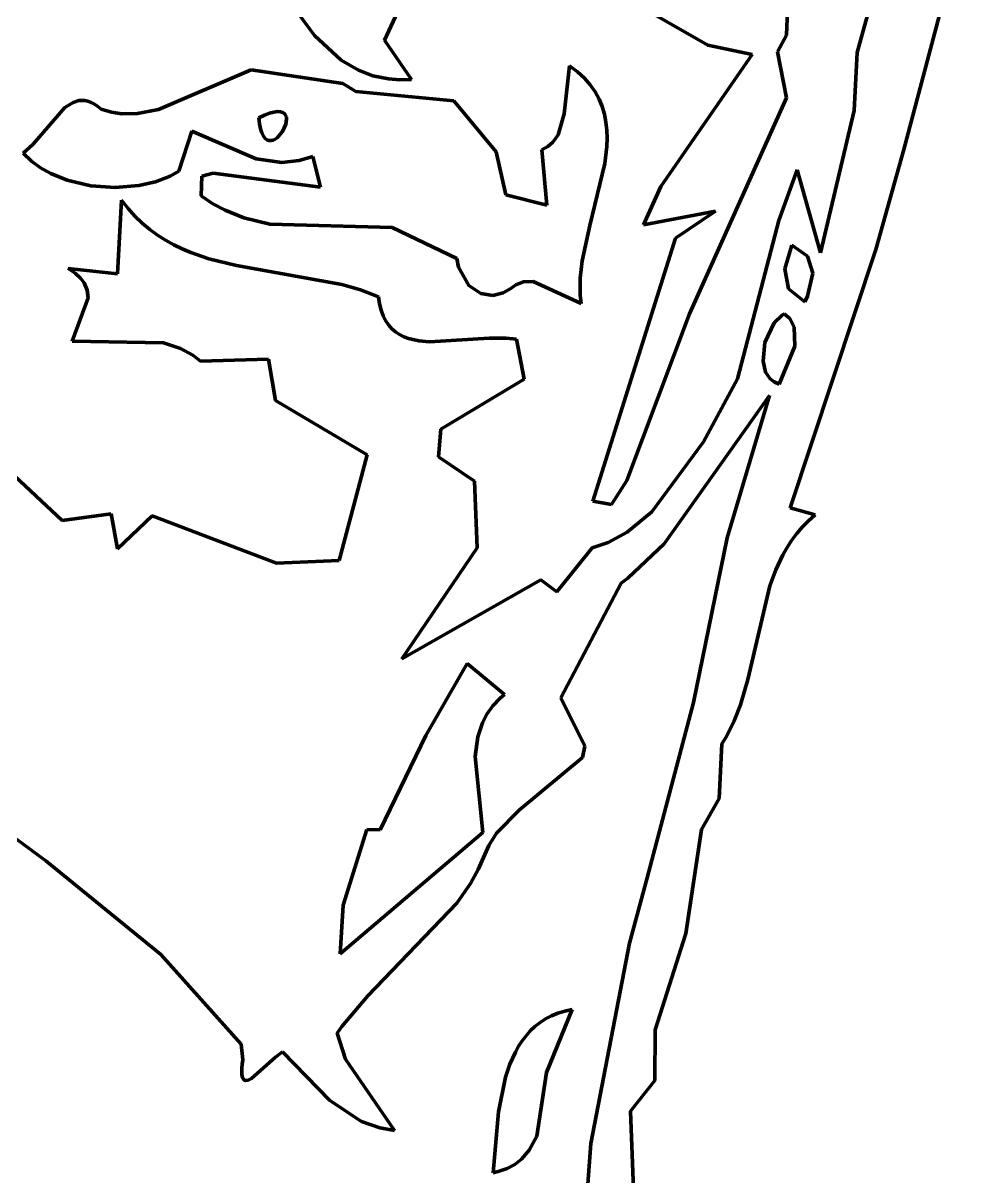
# Model space of a CAD drawing. Header units: millimetres. Extents: x 0 to 7.9, y 0 to 11.
# Drawn here: x 3.973 to 4.641, y 9.357 to 10.175 of the extents above; entities that cross this region are included whole.
import ezdxf

# ---------------------------------------------------------------- set-up
doc = ezdxf.new("R2010")
doc.units = ezdxf.units.MM
doc.layers.add('color#020202ff', color=7, linetype='CONTINUOUS', lineweight=100)
doc.layers.add('color#ffffffff', color=7, linetype='CONTINUOUS', lineweight=100)

msp = doc.modelspace()

# ---------------------------------------------------------------- linework, layer by layer
at = {"layer": 'color#020202ff'}
for p, q in [((4.64147, 10.24869), (4.59816, 10.08525)), ((4.45915, 10.15913), (4.33128, 10.23274)), ((4.5174, 10.22419), (4.5148, 10.16624)), ((4.56497, 10.15405), (4.58393, 10.22273)), ((4.25434, 10.21601), (4.22976, 10.16272)), ((4.18013, 10.16607), (4.16207, 10.19052)), ((4.19896, 10.14868), (4.18013, 10.16607)), ((4.5148, 10.16624), (4.50861, 10.15445)), ((4.22976, 10.16272), (4.24887, 10.13496)), ((4.49054, 10.15267), (4.45915, 10.15913)), ((4.21135, 10.14139), (4.19896, 10.14868)), ((4.42572, 10.05898), (4.49054, 10.15267)), ((4.50861, 10.15445), (4.51498, 10.12198)), ((4.56301, 10.11287), (4.56497, 10.15405)), ((4.0695, 10.11355), (4.1351, 10.14176)), ((4.1351, 10.14176), (4.20013, 10.1321)), ((4.22156, 10.13753), (4.21135, 10.14139)), ((4.35708, 10.1105), (4.36095, 10.14464)), ((4.36095, 10.14464), (4.36665, 10.14029)), ((4.36665, 10.14029), (4.37156, 10.13574)), ((4.20013, 10.1321), (4.20943, 10.1263)), ((4.23264, 10.13524), (4.22156, 10.13753)), ((4.24054, 10.13468), (4.23264, 10.13524)), ((4.24887, 10.13496), (4.24054, 10.13468)), ((4.37156, 10.13574), (4.37571, 10.13099)), ((4.20943, 10.1263), (4.27897, 10.11985)), ((4.37571, 10.13099), (4.37916, 10.12606)), ((4.37916, 10.12606), (4.38194, 10.12095)), ((4.00302, 10.11499), (4.00881, 10.11866)), ((4.00881, 10.11866), (4.01288, 10.1199)), ((4.01288, 10.1199), (4.01498, 10.12009)), ((4.01498, 10.12009), (4.01714, 10.11996)), ((4.01714, 10.11996), (4.01935, 10.11949)), ((4.01935, 10.11949), (4.02162, 10.11865)), ((4.02162, 10.11865), (4.02395, 10.11743)), ((4.02395, 10.11743), (4.02635, 10.11579)), ((4.02635, 10.11579), (4.02882, 10.11372)), ((4.27897, 10.11985), (4.30891, 10.08349)), ((4.38194, 10.12095), (4.38412, 10.11568)), ((4.38412, 10.11568), (4.38572, 10.11027)), ((4.51498, 10.12198), (4.44602, 9.96859)), ((3.9803, 10.0887), (4.00302, 10.11499)), ((4.02882, 10.11372), (4.03606, 10.11161)), ((4.03606, 10.11161), (4.04339, 10.11055)), ((4.04339, 10.11055), (4.05451, 10.1107)), ((4.05451, 10.1107), (4.0695, 10.11355)), ((4.14461, 10.10962), (4.1405, 10.10767)), ((4.1405, 10.10767), (4.14102, 10.10335)), ((4.14818, 10.11099), (4.14461, 10.10962)), ((4.15122, 10.11181), (4.14818, 10.11099)), ((4.15376, 10.11215), (4.15122, 10.11181)), ((4.15585, 10.11205), (4.15376, 10.11215)), ((4.15749, 10.11156), (4.15585, 10.11205)), ((4.15873, 10.11074), (4.15749, 10.11156)), ((4.15959, 10.10962), (4.15873, 10.11074)), ((4.1601, 10.10827), (4.15959, 10.10962)), ((4.16028, 10.10672), (4.1601, 10.10827)), ((4.35297, 10.09568), (4.35708, 10.1105)), ((4.38572, 10.11027), (4.3868, 10.10471)), ((4.5391, 10.01197), (4.56301, 10.11287)), ((4.14102, 10.10335), (4.14176, 10.09979)), ((4.14176, 10.09979), (4.14269, 10.09693)), ((4.15737, 10.09791), (4.1598, 10.10327)), ((4.1598, 10.10327), (4.16028, 10.10672)), ((4.3868, 10.10471), (4.3874, 10.09902)), ((4.3874, 10.09902), (4.38757, 10.09322)), ((4.09296, 10.09813), (4.08388, 10.06985)), ((4.13878, 10.07863), (4.09296, 10.09813)), ((4.14269, 10.09693), (4.14378, 10.09473)), ((4.14378, 10.09473), (4.145, 10.09314)), ((4.145, 10.09314), (4.14634, 10.0921)), ((4.14634, 10.0921), (4.14774, 10.09157)), ((4.14774, 10.09157), (4.1492, 10.0915)), ((4.1492, 10.0915), (4.15068, 10.09184)), ((4.15068, 10.09184), (4.15215, 10.09254)), ((4.15215, 10.09254), (4.15358, 10.09354)), ((4.15358, 10.09354), (4.15737, 10.09791)), ((4.34916, 10.09044), (4.35297, 10.09568)), ((4.38757, 10.09322), (4.38735, 10.08732)), ((3.97337, 10.08251), (3.9803, 10.0887)), ((3.97919, 10.07705), (3.97337, 10.08251)), ((4.30891, 10.08349), (4.31587, 10.05318)), ((4.34132, 10.08495), (4.34567, 10.08746)), ((4.34489, 10.04584), (4.34132, 10.08495)), ((4.34567, 10.08746), (4.34916, 10.09044)), ((4.38735, 10.08732), (4.38593, 10.07524)), ((4.59816, 10.08525), (4.57833, 10.01439)), ((3.98575, 10.0723), (3.97919, 10.07705)), ((4.15682, 10.07606), (4.13878, 10.07863)), ((4.16929, 10.07736), (4.15682, 10.07606)), ((4.17893, 10.08033), (4.16929, 10.07736)), ((4.18421, 10.05855), (4.17893, 10.08033)), ((4.38593, 10.07524), (4.37549, 10.03133)), ((3.99294, 10.06826), (3.98575, 10.0723)), ((4.00467, 10.0635), (3.99294, 10.06826)), ((4.07769, 10.06636), (4.06715, 10.06228)), ((4.08388, 10.06985), (4.07769, 10.06636)), ((4.09959, 10.05234), (4.10017, 10.06633)), ((4.10017, 10.06633), (4.1082, 10.06841)), ((4.1082, 10.06841), (4.18421, 10.05855)), ((4.50934, 10.03488), (4.52255, 10.07069)), ((4.52255, 10.07069), (4.5391, 10.01197)), ((4.02145, 10.05955), (4.00467, 10.0635)), ((4.03868, 10.05827), (4.02145, 10.05955)), ((4.05544, 10.0596), (4.03868, 10.05827)), ((4.06715, 10.06228), (4.05544, 10.0596)), ((4.41344, 10.03168), (4.42572, 10.05898)), ((4.10796, 10.04677), (4.09959, 10.05234)), ((4.31587, 10.05318), (4.34489, 10.04584)), ((4.04025, 9.99712), (4.04307, 10.04921)), ((4.04307, 10.04921), (4.04776, 10.04326)), ((4.04776, 10.04326), (4.05268, 10.03784)), ((4.11658, 10.04216), (4.10796, 10.04677)), ((4.12994, 10.03685), (4.11658, 10.04216)), ((4.05268, 10.03784), (4.05781, 10.03292)), ((4.1484, 10.03233), (4.12994, 10.03685)), ((4.46454, 10.04145), (4.41344, 10.03168)), ((4.43608, 10.02235), (4.46454, 10.04145)), ((4.48013, 9.92267), (4.50934, 10.03488)), ((4.05781, 10.03292), (4.06314, 10.02846)), ((4.06314, 10.02846), (4.06866, 10.02444)), ((4.23523, 10.02981), (4.1484, 10.03233)), ((4.28097, 10.0078), (4.23523, 10.02981)), ((4.37549, 10.03133), (4.37003, 10.00618)), ((4.06866, 10.02444), (4.07435, 10.02082)), ((4.07435, 10.02082), (4.08021, 10.01758)), ((4.08021, 10.01758), (4.08622, 10.01468)), ((4.37751, 9.83586), (4.43608, 10.02235)), ((4.51872, 10.01744), (4.51361, 10.00056)), ((4.52989, 10.00947), (4.51872, 10.01744)), ((4.08622, 10.01468), (4.09237, 10.0121)), ((4.09237, 10.0121), (4.10503, 10.00777)), ((4.57833, 10.01439), (4.51761, 9.83102)), ((4.53359, 9.99743), (4.52989, 10.00947)), ((4.01029, 9.99746), (4.00539, 10.00081)), ((4.00539, 10.00081), (4.04025, 9.99712)), ((4.10503, 10.00777), (4.12476, 10.0029)), ((4.12476, 10.0029), (4.19952, 9.98942)), ((4.28221, 10.00182), (4.28097, 10.0078)), ((4.28959, 9.98879), (4.28221, 10.00182)), ((4.37003, 10.00618), (4.36862, 9.99389)), ((4.01401, 9.99406), (4.01029, 9.99746)), ((4.01667, 9.99062), (4.01401, 9.99406)), ((4.36862, 9.99389), (4.36841, 9.98785)), ((4.51361, 10.00056), (4.51636, 9.98643)), ((4.52983, 9.98131), (4.53359, 9.99743)), ((4.01891, 9.98538), (4.01667, 9.99062)), ((4.01941, 9.98007), (4.01891, 9.98538)), ((4.19952, 9.98942), (4.21266, 9.98563)), ((4.21266, 9.98563), (4.22541, 9.98084)), ((4.29811, 9.98303), (4.28959, 9.98879)), ((4.31942, 9.9866), (4.31381, 9.98347)), ((4.32297, 9.98915), (4.31942, 9.9866)), ((4.32824, 9.99133), (4.32297, 9.98915)), ((4.3352, 9.99169), (4.32824, 9.99133)), ((4.3692, 9.97606), (4.3352, 9.99169)), ((4.36841, 9.98785), (4.36859, 9.9819)), ((4.51636, 9.98643), (4.52798, 9.97718)), ((4.00808, 9.94932), (4.01941, 9.98007)), ((4.22541, 9.98084), (4.22617, 9.97582)), ((4.30654, 9.98174), (4.29811, 9.98303)), ((4.31381, 9.98347), (4.30654, 9.98174)), ((4.36859, 9.9819), (4.3692, 9.97606)), ((4.52798, 9.97718), (4.52983, 9.98131)), ((4.22617, 9.97582), (4.22729, 9.97134)), ((4.22729, 9.97134), (4.22874, 9.96736)), ((4.44602, 9.96859), (4.40157, 9.85055)), ((4.51331, 9.96868), (4.51176, 9.96775)), ((4.51729, 9.96529), (4.51331, 9.96868)), ((4.22874, 9.96736), (4.23052, 9.96385)), ((4.23052, 9.96385), (4.23259, 9.96079)), ((4.23259, 9.96079), (4.23495, 9.95814)), ((4.50617, 9.96231), (4.49958, 9.94837)), ((4.51176, 9.96775), (4.50617, 9.96231)), ((4.52038, 9.95919), (4.51729, 9.96529)), ((4.23495, 9.95814), (4.23757, 9.95589)), ((4.23757, 9.95589), (4.24044, 9.95401)), ((4.24044, 9.95401), (4.24353, 9.95246)), ((4.24353, 9.95246), (4.24683, 9.95123)), ((4.52082, 9.94579), (4.52038, 9.95919)), ((4.073, 9.94808), (4.00808, 9.94932)), ((4.08507, 9.94415), (4.073, 9.94808)), ((4.09365, 9.93931), (4.08507, 9.94415)), ((4.24683, 9.95123), (4.25397, 9.94958)), ((4.25397, 9.94958), (4.2617, 9.94885)), ((4.2617, 9.94885), (4.30404, 9.95137)), ((4.30404, 9.95137), (4.31608, 9.95147)), ((4.31608, 9.95147), (4.32347, 9.9507)), ((4.32347, 9.9507), (4.32871, 9.92228)), ((4.49958, 9.94837), (4.49824, 9.93516)), ((4.50979, 9.91875), (4.52082, 9.94579)), ((4.0991, 9.935), (4.09365, 9.93931)), ((4.14739, 9.93642), (4.0991, 9.935)), ((4.15228, 9.90719), (4.14739, 9.93642)), ((4.49824, 9.93516), (4.50011, 9.92734)), ((4.50011, 9.92734), (4.50319, 9.92266)), ((4.32871, 9.92228), (4.26971, 9.88681)), ((4.45592, 9.87777), (4.48013, 9.92267)), ((4.50319, 9.92266), (4.50612, 9.92033)), ((4.50612, 9.92033), (4.50979, 9.91875)), ((4.50278, 9.91086), (4.42815, 9.80545)), ((4.47281, 9.80968), (4.50278, 9.91086)), ((4.21752, 9.86872), (4.15228, 9.90719)), ((4.26971, 9.88681), (4.26799, 9.86735)), ((3.93702, 9.88205), (4.00116, 9.82205)), ((4.41938, 9.82825), (4.45592, 9.87777)), ((4.19756, 9.79383), (4.21752, 9.86872)), ((4.26799, 9.86735), (4.29367, 9.85006)), ((4.29367, 9.85006), (4.29539, 9.80279)), ((4.40157, 9.85055), (4.39079, 9.8334)), ((4.39079, 9.8334), (4.37751, 9.83586)), ((4.51761, 9.83102), (4.5352, 9.82604)), ((4.00116, 9.82205), (4.03577, 9.82691)), ((4.03577, 9.82691), (4.04042, 9.80208)), ((4.04042, 9.80208), (4.06502, 9.8255)), ((4.06502, 9.8255), (4.15322, 9.79175)), ((4.40178, 9.81385), (4.41938, 9.82825)), ((4.53043, 9.82185), (4.52608, 9.81743)), ((4.5352, 9.82604), (4.53043, 9.82185)), ((4.38828, 9.80659), (4.40178, 9.81385)), ((4.52213, 9.81281), (4.51854, 9.80799)), ((4.52608, 9.81743), (4.52213, 9.81281)), ((4.37707, 9.80266), (4.38828, 9.80659)), ((4.42815, 9.80545), (4.40231, 9.78129)), ((4.4489, 9.69301), (4.47281, 9.80968)), ((4.51854, 9.80799), (4.51528, 9.80298)), ((4.29539, 9.80279), (4.24207, 9.72392)), ((4.35206, 9.7715), (4.37707, 9.80266)), ((4.51234, 9.79781), (4.50729, 9.78701)), ((4.51528, 9.80298), (4.51234, 9.79781)), ((4.15322, 9.79175), (4.19756, 9.79383)), ((4.24207, 9.72392), (4.3406, 9.77991)), ((4.3406, 9.77991), (4.35206, 9.7715)), ((4.40231, 9.78129), (4.39763, 9.77758)), ((4.50729, 9.78701), (4.50316, 9.77571)), ((4.39763, 9.77758), (4.35474, 9.69641)), ((4.50316, 9.77571), (4.48742, 9.70926)), ((4.28826, 9.72065), (4.25915, 9.6696)), ((4.31484, 9.69858), (4.28826, 9.72065)), ((4.48742, 9.70926), (4.48217, 9.69142)), ((4.31178, 9.69601), (4.31484, 9.69858)), ((4.30235, 9.6847), (4.30653, 9.69055)), ((4.30653, 9.69055), (4.31178, 9.69601)), ((4.35474, 9.69641), (4.37173, 9.66207)), ((4.41608, 9.56871), (4.4489, 9.69301)), ((4.48217, 9.69142), (4.47773, 9.67997)), ((4.29913, 9.67849), (4.30235, 9.6847)), ((4.29591, 9.66864), (4.29913, 9.67849)), ((4.47773, 9.67997), (4.47229, 9.66898)), ((4.25915, 9.6696), (4.22656, 9.60258)), ((4.29408, 9.65472), (4.29591, 9.66864)), ((4.47229, 9.66898), (4.46912, 9.66371)), ((4.37173, 9.66207), (4.37021, 9.65397)), ((4.46912, 9.66371), (4.46702, 9.62483)), ((4.2994, 9.60076), (4.29408, 9.65472)), ((4.37021, 9.65397), (4.3256, 9.61696)), ((3.98944, 9.58073), (3.92762, 9.62633)), ((4.46702, 9.62483), (4.45448, 9.60282)), ((4.3256, 9.61696), (4.30914, 9.6003)), ((4.19822, 9.51484), (4.2994, 9.60076)), ((4.2173, 9.60285), (4.20031, 9.54924)), ((4.22656, 9.60258), (4.2173, 9.60285)), ((4.30914, 9.6003), (4.30379, 9.59166)), ((4.45448, 9.60282), (4.44339, 9.52916)), ((4.30379, 9.59166), (4.30099, 9.58521)), ((4.30099, 9.58521), (4.2962, 9.57466)), ((4.07111, 9.51415), (3.98944, 9.58073)), ((4.2962, 9.57466), (4.29062, 9.56471)), ((4.40346, 9.52223), (4.41608, 9.56871)), ((4.29062, 9.56471), (4.28099, 9.55073)), ((4.28099, 9.55073), (4.21782, 9.48485)), ((4.20031, 9.54924), (4.19822, 9.51484)), ((4.44339, 9.52916), (4.42175, 9.46085)), ((4.37611, 9.3803), (4.40346, 9.52223)), ((4.12811, 9.45078), (4.07111, 9.51415)), ((4.21782, 9.48485), (4.19945, 9.46311)), ((4.34394, 9.46853), (4.34814, 9.47074)), ((4.36279, 9.47524), (4.34472, 9.43067)), ((4.34814, 9.47074), (4.35268, 9.47261)), ((4.35268, 9.47261), (4.35756, 9.47412)), ((4.35756, 9.47412), (4.36279, 9.47524)), ((4.19945, 9.46311), (4.19613, 9.45848)), ((4.33316, 9.46003), (4.33646, 9.46315)), ((4.33646, 9.46315), (4.34005, 9.46599)), ((4.34005, 9.46599), (4.34394, 9.46853)), ((4.42175, 9.46085), (4.42142, 9.42491)), ((4.19613, 9.45848), (4.20204, 9.44005)), ((4.32487, 9.44915), (4.32738, 9.45301)), ((4.32738, 9.45301), (4.33014, 9.45664)), ((4.33014, 9.45664), (4.33316, 9.46003)), ((4.1293, 9.43964), (4.12811, 9.45078)), ((4.15743, 9.44515), (4.15243, 9.44151)), ((4.19103, 9.41077), (4.15743, 9.44515)), ((4.3187, 9.43643), (4.3226, 9.44509)), ((4.3226, 9.44509), (4.32487, 9.44915)), ((4.12852, 9.43362), (4.12881, 9.4364)), ((4.12881, 9.4364), (4.1293, 9.43964)), ((4.15243, 9.44151), (4.13534, 9.42639)), ((4.20204, 9.44005), (4.23689, 9.38938)), ((4.3156, 9.42718), (4.3187, 9.43643)), ((4.12842, 9.43127), (4.12852, 9.43362)), ((4.12849, 9.42933), (4.12842, 9.43127)), ((4.12872, 9.42778), (4.12849, 9.42933)), ((4.12912, 9.42658), (4.12872, 9.42778)), ((4.34472, 9.43067), (4.33774, 9.38546)), ((4.12965, 9.42573), (4.12912, 9.42658)), ((4.13032, 9.42519), (4.12965, 9.42573)), ((4.13112, 9.42494), (4.13032, 9.42519)), ((4.13304, 9.42522), (4.13112, 9.42494)), ((4.13534, 9.42639), (4.13304, 9.42522)), ((4.31057, 9.40256), (4.3156, 9.42718)), ((4.42142, 9.42491), (4.40419, 9.4032)), ((4.21351, 9.39586), (4.19103, 9.41077)), ((4.40419, 9.4032), (4.40961, 9.26461)), ((4.22636, 9.39124), (4.21351, 9.39586)), ((4.3069, 9.35946), (4.31057, 9.40256)), ((4.23689, 9.38938), (4.22636, 9.39124)), ((4.33774, 9.38546), (4.33241, 9.37537)), ((4.36971, 9.29383), (4.37611, 9.3803)), ((4.33241, 9.37537), (4.3268, 9.36899)), ((4.31672, 9.36251), (4.31041, 9.36029)), ((4.32216, 9.36543), (4.31672, 9.36251)), ((4.3268, 9.36899), (4.32216, 9.36543)), ((4.31041, 9.36029), (4.3069, 9.35946))]:
    msp.add_line(p, q, dxfattribs=at)
at = {"layer": 'color#ffffffff'}
for p, q in [((4.59816, 10.08525), (4.64147, 10.24869)), ((4.33128, 10.23274), (4.45915, 10.15913)), ((4.5148, 10.16624), (4.5174, 10.22419)), ((4.58393, 10.22273), (4.56497, 10.15405)), ((4.22976, 10.16272), (4.25434, 10.21601)), ((4.16207, 10.19052), (4.18013, 10.16607)), ((4.18013, 10.16607), (4.19896, 10.14868)), ((4.50861, 10.15445), (4.5148, 10.16624)), ((4.24887, 10.13496), (4.22976, 10.16272)), ((4.45915, 10.15913), (4.49054, 10.15267)), ((4.19896, 10.14868), (4.21135, 10.14139)), ((4.49054, 10.15267), (4.42572, 10.05898)), ((4.51498, 10.12198), (4.50861, 10.15445)), ((4.56497, 10.15405), (4.56301, 10.11287)), ((4.1351, 10.14176), (4.0695, 10.11355)), ((4.20013, 10.1321), (4.1351, 10.14176)), ((4.21135, 10.14139), (4.22156, 10.13753)), ((4.36095, 10.14464), (4.35708, 10.1105)), ((4.36665, 10.14029), (4.36095, 10.14464)), ((4.37156, 10.13574), (4.36665, 10.14029)), ((4.20943, 10.1263), (4.20013, 10.1321)), ((4.22156, 10.13753), (4.23264, 10.13524)), ((4.23264, 10.13524), (4.24054, 10.13468)), ((4.24054, 10.13468), (4.24887, 10.13496)), ((4.37571, 10.13099), (4.37156, 10.13574)), ((4.27897, 10.11985), (4.20943, 10.1263)), ((4.37916, 10.12606), (4.37571, 10.13099)), ((4.38194, 10.12095), (4.37916, 10.12606)), ((4.00881, 10.11866), (4.00302, 10.11499)), ((4.01288, 10.1199), (4.00881, 10.11866)), ((4.01498, 10.12009), (4.01288, 10.1199)), ((4.01714, 10.11996), (4.01498, 10.12009)), ((4.01935, 10.11949), (4.01714, 10.11996)), ((4.02162, 10.11865), (4.01935, 10.11949)), ((4.02395, 10.11743), (4.02162, 10.11865)), ((4.02635, 10.11579), (4.02395, 10.11743)), ((4.02882, 10.11372), (4.02635, 10.11579)), ((4.30891, 10.08349), (4.27897, 10.11985)), ((4.38412, 10.11568), (4.38194, 10.12095)), ((4.38572, 10.11027), (4.38412, 10.11568)), ((4.44602, 9.96859), (4.51498, 10.12198)), ((4.00302, 10.11499), (3.9803, 10.0887)), ((4.03606, 10.11161), (4.02882, 10.11372)), ((4.04339, 10.11055), (4.03606, 10.11161)), ((4.05451, 10.1107), (4.04339, 10.11055)), ((4.0695, 10.11355), (4.05451, 10.1107)), ((4.1405, 10.10767), (4.14461, 10.10962)), ((4.14102, 10.10335), (4.1405, 10.10767)), ((4.14461, 10.10962), (4.14818, 10.11099)), ((4.14818, 10.11099), (4.15122, 10.11181)), ((4.15122, 10.11181), (4.15376, 10.11215)), ((4.15376, 10.11215), (4.15585, 10.11205)), ((4.15585, 10.11205), (4.15749, 10.11156)), ((4.15749, 10.11156), (4.15873, 10.11074)), ((4.15873, 10.11074), (4.15959, 10.10962)), ((4.15959, 10.10962), (4.1601, 10.10827)), ((4.1601, 10.10827), (4.16028, 10.10672)), ((4.35708, 10.1105), (4.35297, 10.09568)), ((4.3868, 10.10471), (4.38572, 10.11027)), ((4.56301, 10.11287), (4.5391, 10.01197)), ((4.14176, 10.09979), (4.14102, 10.10335)), ((4.14269, 10.09693), (4.14176, 10.09979)), ((4.1598, 10.10327), (4.15737, 10.09791)), ((4.16028, 10.10672), (4.1598, 10.10327)), ((4.3874, 10.09902), (4.3868, 10.10471)), ((4.38757, 10.09322), (4.3874, 10.09902)), ((4.08388, 10.06985), (4.09296, 10.09813)), ((4.09296, 10.09813), (4.13878, 10.07863)), ((4.14378, 10.09473), (4.14269, 10.09693)), ((4.145, 10.09314), (4.14378, 10.09473)), ((4.14634, 10.0921), (4.145, 10.09314)), ((4.14774, 10.09157), (4.14634, 10.0921)), ((4.1492, 10.0915), (4.14774, 10.09157)), ((4.15068, 10.09184), (4.1492, 10.0915)), ((4.15215, 10.09254), (4.15068, 10.09184)), ((4.15358, 10.09354), (4.15215, 10.09254)), ((4.15737, 10.09791), (4.15358, 10.09354)), ((4.35297, 10.09568), (4.34916, 10.09044)), ((4.38735, 10.08732), (4.38757, 10.09322)), ((3.9803, 10.0887), (3.97337, 10.08251)), ((3.97337, 10.08251), (3.97919, 10.07705)), ((4.31587, 10.05318), (4.30891, 10.08349)), ((4.34567, 10.08746), (4.34132, 10.08495)), ((4.34132, 10.08495), (4.34489, 10.04584)), ((4.34916, 10.09044), (4.34567, 10.08746)), ((4.38593, 10.07524), (4.38735, 10.08732)), ((4.57833, 10.01439), (4.59816, 10.08525)), ((3.97919, 10.07705), (3.98575, 10.0723)), ((4.13878, 10.07863), (4.15682, 10.07606)), ((4.15682, 10.07606), (4.16929, 10.07736)), ((4.16929, 10.07736), (4.17893, 10.08033)), ((4.17893, 10.08033), (4.18421, 10.05855)), ((4.37549, 10.03133), (4.38593, 10.07524)), ((3.98575, 10.0723), (3.99294, 10.06826)), ((3.99294, 10.06826), (4.00467, 10.0635)), ((4.06715, 10.06228), (4.07769, 10.06636)), ((4.07769, 10.06636), (4.08388, 10.06985)), ((4.10017, 10.06633), (4.09959, 10.05234)), ((4.1082, 10.06841), (4.10017, 10.06633)), ((4.18421, 10.05855), (4.1082, 10.06841)), ((4.52255, 10.07069), (4.50934, 10.03488)), ((4.5391, 10.01197), (4.52255, 10.07069)), ((4.00467, 10.0635), (4.02145, 10.05955)), ((4.02145, 10.05955), (4.03868, 10.05827)), ((4.03868, 10.05827), (4.05544, 10.0596)), ((4.05544, 10.0596), (4.06715, 10.06228)), ((4.42572, 10.05898), (4.41344, 10.03168)), ((4.09959, 10.05234), (4.10796, 10.04677)), ((4.34489, 10.04584), (4.31587, 10.05318)), ((4.04307, 10.04921), (4.04025, 9.99712)), ((4.04776, 10.04326), (4.04307, 10.04921)), ((4.05268, 10.03784), (4.04776, 10.04326)), ((4.10796, 10.04677), (4.11658, 10.04216)), ((4.11658, 10.04216), (4.12994, 10.03685)), ((4.05781, 10.03292), (4.05268, 10.03784)), ((4.12994, 10.03685), (4.1484, 10.03233)), ((4.41344, 10.03168), (4.46454, 10.04145)), ((4.46454, 10.04145), (4.43608, 10.02235)), ((4.50934, 10.03488), (4.48013, 9.92267)), ((4.06314, 10.02846), (4.05781, 10.03292)), ((4.06866, 10.02444), (4.06314, 10.02846)), ((4.1484, 10.03233), (4.23523, 10.02981)), ((4.23523, 10.02981), (4.28097, 10.0078)), ((4.37003, 10.00618), (4.37549, 10.03133)), ((4.07435, 10.02082), (4.06866, 10.02444)), ((4.08021, 10.01758), (4.07435, 10.02082)), ((4.08622, 10.01468), (4.08021, 10.01758)), ((4.43608, 10.02235), (4.37751, 9.83586)), ((4.51361, 10.00056), (4.51872, 10.01744)), ((4.51872, 10.01744), (4.52989, 10.00947)), ((4.09237, 10.0121), (4.08622, 10.01468)), ((4.10503, 10.00777), (4.09237, 10.0121)), ((4.51761, 9.83102), (4.57833, 10.01439)), ((4.52989, 10.00947), (4.53359, 9.99743)), ((4.04025, 9.99712), (4.00539, 10.00081)), ((4.00539, 10.00081), (4.01029, 9.99746)), ((4.12476, 10.0029), (4.10503, 10.00777)), ((4.19952, 9.98942), (4.12476, 10.0029)), ((4.28097, 10.0078), (4.28221, 10.00182)), ((4.28221, 10.00182), (4.28959, 9.98879)), ((4.36862, 9.99389), (4.37003, 10.00618)), ((4.01029, 9.99746), (4.01401, 9.99406)), ((4.01401, 9.99406), (4.01667, 9.99062)), ((4.36841, 9.98785), (4.36862, 9.99389)), ((4.51636, 9.98643), (4.51361, 10.00056)), ((4.53359, 9.99743), (4.52983, 9.98131)), ((4.01667, 9.99062), (4.01891, 9.98538)), ((4.01891, 9.98538), (4.01941, 9.98007)), ((4.21266, 9.98563), (4.19952, 9.98942)), ((4.22541, 9.98084), (4.21266, 9.98563)), ((4.28959, 9.98879), (4.29811, 9.98303)), ((4.31381, 9.98347), (4.31942, 9.9866)), ((4.31942, 9.9866), (4.32297, 9.98915)), ((4.32297, 9.98915), (4.32824, 9.99133)), ((4.32824, 9.99133), (4.3352, 9.99169)), ((4.3352, 9.99169), (4.3692, 9.97606)), ((4.36859, 9.9819), (4.36841, 9.98785)), ((4.52798, 9.97718), (4.51636, 9.98643)), ((4.01941, 9.98007), (4.00808, 9.94932)), ((4.22617, 9.97582), (4.22541, 9.98084)), ((4.29811, 9.98303), (4.30654, 9.98174)), ((4.30654, 9.98174), (4.31381, 9.98347)), ((4.3692, 9.97606), (4.36859, 9.9819)), ((4.52983, 9.98131), (4.52798, 9.97718)), ((4.22729, 9.97134), (4.22617, 9.97582)), ((4.22874, 9.96736), (4.22729, 9.97134)), ((4.40157, 9.85055), (4.44602, 9.96859)), ((4.51176, 9.96775), (4.51331, 9.96868)), ((4.51331, 9.96868), (4.51729, 9.96529)), ((4.23052, 9.96385), (4.22874, 9.96736)), ((4.23259, 9.96079), (4.23052, 9.96385)), ((4.23495, 9.95814), (4.23259, 9.96079)), ((4.49958, 9.94837), (4.50617, 9.96231)), ((4.50617, 9.96231), (4.51176, 9.96775)), ((4.51729, 9.96529), (4.52038, 9.95919)), ((4.23757, 9.95589), (4.23495, 9.95814)), ((4.24044, 9.95401), (4.23757, 9.95589)), ((4.24353, 9.95246), (4.24044, 9.95401)), ((4.24683, 9.95123), (4.24353, 9.95246)), ((4.52038, 9.95919), (4.52082, 9.94579)), ((4.00808, 9.94932), (4.073, 9.94808)), ((4.073, 9.94808), (4.08507, 9.94415)), ((4.08507, 9.94415), (4.09365, 9.93931)), ((4.25397, 9.94958), (4.24683, 9.95123)), ((4.2617, 9.94885), (4.25397, 9.94958)), ((4.30404, 9.95137), (4.2617, 9.94885)), ((4.31608, 9.95147), (4.30404, 9.95137)), ((4.32347, 9.9507), (4.31608, 9.95147)), ((4.32871, 9.92228), (4.32347, 9.9507)), ((4.49824, 9.93516), (4.49958, 9.94837)), ((4.52082, 9.94579), (4.50979, 9.91875)), ((4.09365, 9.93931), (4.0991, 9.935)), ((4.0991, 9.935), (4.14739, 9.93642)), ((4.14739, 9.93642), (4.15228, 9.90719)), ((4.50011, 9.92734), (4.49824, 9.93516)), ((4.50319, 9.92266), (4.50011, 9.92734)), ((4.26971, 9.88681), (4.32871, 9.92228)), ((4.48013, 9.92267), (4.45592, 9.87777)), ((4.50612, 9.92033), (4.50319, 9.92266)), ((4.50979, 9.91875), (4.50612, 9.92033)), ((4.42815, 9.80545), (4.50278, 9.91086)), ((4.50278, 9.91086), (4.47281, 9.80968)), ((4.15228, 9.90719), (4.21752, 9.86872)), ((4.26799, 9.86735), (4.26971, 9.88681)), ((4.00116, 9.82205), (3.93702, 9.88205)), ((4.45592, 9.87777), (4.41938, 9.82825)), ((4.21752, 9.86872), (4.19756, 9.79383)), ((4.29367, 9.85006), (4.26799, 9.86735)), ((4.29539, 9.80279), (4.29367, 9.85006)), ((4.39079, 9.8334), (4.40157, 9.85055)), ((4.37751, 9.83586), (4.39079, 9.8334)), ((4.5352, 9.82604), (4.51761, 9.83102)), ((4.03577, 9.82691), (4.00116, 9.82205)), ((4.04042, 9.80208), (4.03577, 9.82691)), ((4.06502, 9.8255), (4.04042, 9.80208)), ((4.15322, 9.79175), (4.06502, 9.8255)), ((4.41938, 9.82825), (4.40178, 9.81385)), ((4.52608, 9.81743), (4.53043, 9.82185)), ((4.53043, 9.82185), (4.5352, 9.82604)), ((4.40178, 9.81385), (4.38828, 9.80659)), ((4.51854, 9.80799), (4.52213, 9.81281)), ((4.52213, 9.81281), (4.52608, 9.81743)), ((4.38828, 9.80659), (4.37707, 9.80266)), ((4.40231, 9.78129), (4.42815, 9.80545)), ((4.47281, 9.80968), (4.4489, 9.69301)), ((4.51528, 9.80298), (4.51854, 9.80799)), ((4.24207, 9.72392), (4.29539, 9.80279)), ((4.37707, 9.80266), (4.35206, 9.7715)), ((4.50729, 9.78701), (4.51234, 9.79781)), ((4.51234, 9.79781), (4.51528, 9.80298)), ((4.19756, 9.79383), (4.15322, 9.79175)), ((4.3406, 9.77991), (4.24207, 9.72392)), ((4.35206, 9.7715), (4.3406, 9.77991)), ((4.39763, 9.77758), (4.40231, 9.78129)), ((4.50316, 9.77571), (4.50729, 9.78701)), ((4.35474, 9.69641), (4.39763, 9.77758)), ((4.48742, 9.70926), (4.50316, 9.77571)), ((4.25915, 9.6696), (4.28826, 9.72065)), ((4.28826, 9.72065), (4.31484, 9.69858)), ((4.48217, 9.69142), (4.48742, 9.70926)), ((4.31484, 9.69858), (4.31178, 9.69601)), ((4.30653, 9.69055), (4.30235, 9.6847)), ((4.31178, 9.69601), (4.30653, 9.69055)), ((4.37173, 9.66207), (4.35474, 9.69641)), ((4.4489, 9.69301), (4.41608, 9.56871)), ((4.47773, 9.67997), (4.48217, 9.69142)), ((4.30235, 9.6847), (4.29913, 9.67849)), ((4.29913, 9.67849), (4.29591, 9.66864)), ((4.47229, 9.66898), (4.47773, 9.67997)), ((4.22656, 9.60258), (4.25915, 9.6696)), ((4.29591, 9.66864), (4.29408, 9.65472)), ((4.46912, 9.66371), (4.47229, 9.66898)), ((4.37021, 9.65397), (4.37173, 9.66207)), ((4.46702, 9.62483), (4.46912, 9.66371)), ((4.29408, 9.65472), (4.2994, 9.60076)), ((4.3256, 9.61696), (4.37021, 9.65397)), ((3.92762, 9.62633), (3.98944, 9.58073)), ((4.45448, 9.60282), (4.46702, 9.62483)), ((4.30914, 9.6003), (4.3256, 9.61696)), ((4.2994, 9.60076), (4.19822, 9.51484)), ((4.20031, 9.54924), (4.2173, 9.60285)), ((4.2173, 9.60285), (4.22656, 9.60258)), ((4.30379, 9.59166), (4.30914, 9.6003)), ((4.44339, 9.52916), (4.45448, 9.60282)), ((4.30099, 9.58521), (4.30379, 9.59166)), ((4.2962, 9.57466), (4.30099, 9.58521)), ((3.98944, 9.58073), (4.07111, 9.51415)), ((4.29062, 9.56471), (4.2962, 9.57466)), ((4.41608, 9.56871), (4.40346, 9.52223)), ((4.28099, 9.55073), (4.29062, 9.56471)), ((4.21782, 9.48485), (4.28099, 9.55073)), ((4.19822, 9.51484), (4.20031, 9.54924)), ((4.42175, 9.46085), (4.44339, 9.52916)), ((4.40346, 9.52223), (4.37611, 9.3803)), ((4.07111, 9.51415), (4.12811, 9.45078)), ((4.19945, 9.46311), (4.21782, 9.48485)), ((4.34814, 9.47074), (4.34394, 9.46853)), ((4.34472, 9.43067), (4.36279, 9.47524)), ((4.35268, 9.47261), (4.34814, 9.47074)), ((4.35756, 9.47412), (4.35268, 9.47261)), ((4.36279, 9.47524), (4.35756, 9.47412)), ((4.19613, 9.45848), (4.19945, 9.46311)), ((4.33646, 9.46315), (4.33316, 9.46003)), ((4.34005, 9.46599), (4.33646, 9.46315)), ((4.34394, 9.46853), (4.34005, 9.46599)), ((4.42142, 9.42491), (4.42175, 9.46085)), ((4.20204, 9.44005), (4.19613, 9.45848)), ((4.32738, 9.45301), (4.32487, 9.44915)), ((4.33014, 9.45664), (4.32738, 9.45301)), ((4.33316, 9.46003), (4.33014, 9.45664)), ((4.12811, 9.45078), (4.1293, 9.43964)), ((4.15243, 9.44151), (4.15743, 9.44515)), ((4.15743, 9.44515), (4.19103, 9.41077)), ((4.3226, 9.44509), (4.3187, 9.43643)), ((4.32487, 9.44915), (4.3226, 9.44509)), ((4.12881, 9.4364), (4.12852, 9.43362)), ((4.1293, 9.43964), (4.12881, 9.4364)), ((4.13534, 9.42639), (4.15243, 9.44151)), ((4.23689, 9.38938), (4.20204, 9.44005)), ((4.3187, 9.43643), (4.3156, 9.42718)), ((4.12852, 9.43362), (4.12842, 9.43127)), ((4.12842, 9.43127), (4.12849, 9.42933)), ((4.12849, 9.42933), (4.12872, 9.42778)), ((4.12872, 9.42778), (4.12912, 9.42658)), ((4.33774, 9.38546), (4.34472, 9.43067)), ((4.12912, 9.42658), (4.12965, 9.42573)), ((4.12965, 9.42573), (4.13032, 9.42519)), ((4.13032, 9.42519), (4.13112, 9.42494)), ((4.13112, 9.42494), (4.13304, 9.42522)), ((4.13304, 9.42522), (4.13534, 9.42639)), ((4.3156, 9.42718), (4.31057, 9.40256)), ((4.40419, 9.4032), (4.42142, 9.42491)), ((4.19103, 9.41077), (4.21351, 9.39586)), ((4.40961, 9.26461), (4.40419, 9.4032)), ((4.21351, 9.39586), (4.22636, 9.39124)), ((4.31057, 9.40256), (4.3069, 9.35946)), ((4.22636, 9.39124), (4.23689, 9.38938)), ((4.33241, 9.37537), (4.33774, 9.38546)), ((4.37611, 9.3803), (4.36971, 9.29383)), ((4.3268, 9.36899), (4.33241, 9.37537)), ((4.31041, 9.36029), (4.31672, 9.36251)), ((4.31672, 9.36251), (4.32216, 9.36543)), ((4.32216, 9.36543), (4.3268, 9.36899)), ((4.3069, 9.35946), (4.31041, 9.36029))]:
    msp.add_line(p, q, dxfattribs=at)

doc.saveas('drawing.dxf')
